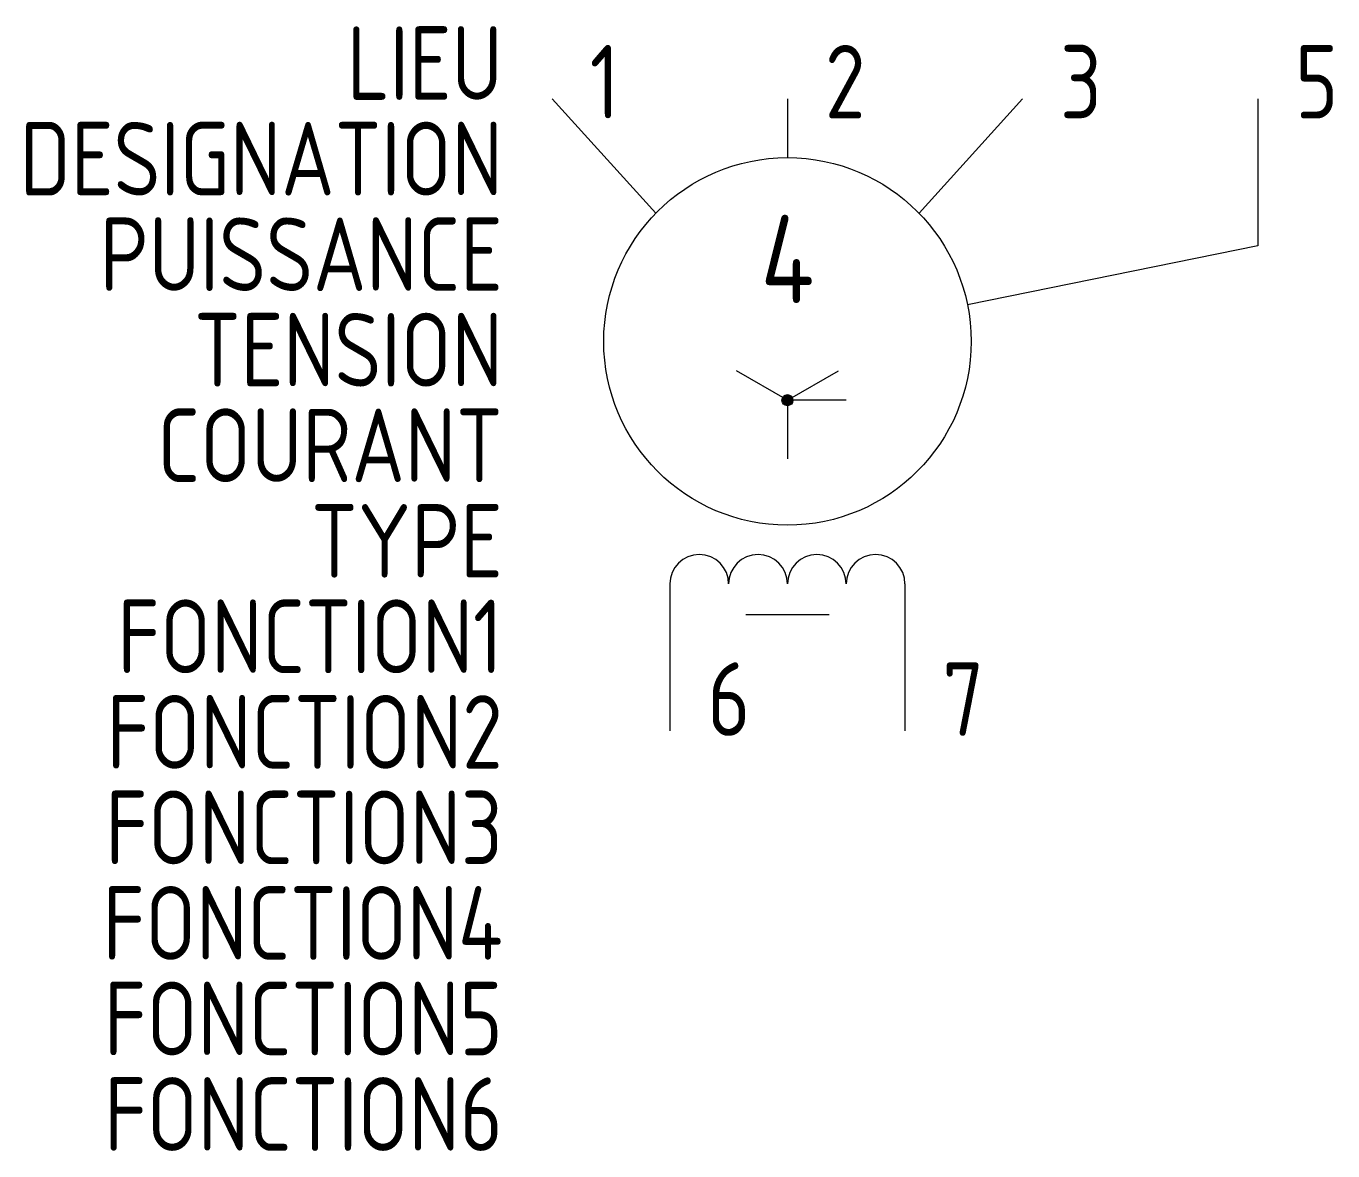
# Model space of a CAD drawing. Header units: millimetres. Extents: x -17.9 to 26.6, y -35.8 to 2.5.
import ezdxf
from ezdxf.enums import TextEntityAlignment as Align

# ---------------------------------------------------------------- set-up
doc = ezdxf.new("R2010")
doc.units = ezdxf.units.MM
for name, color, linetype in [('SYMB_FIL', 3, 'Continuous'), ('SYMB_FIL_FIN', 1, 'Continuous'), ('SYMB_TXT_CONTACT', 2, 'Continuous'), ('SYMB_TXT_NOM', 3, 'Continuous')]:
    doc.layers.add(name, color=color, linetype=linetype)
doc.styles.add('NET2_5', font='isocp.shx', dxfattribs={"width": 0.9, "height": 2.5})
doc.styles.add('NET_3', font='isocp.shx', dxfattribs={"width": 0.9, "height": 3})

msp = doc.modelspace()

# ---------------------------------------------------------------- hatches: boundary and pattern name
at = {"layer": 'SYMB_FIL'}
msp.add_hatch(color=256, dxfattribs=at).paths.add_polyline_path([(7.812, -10.25, 1), (8.188, -10.25, 1)])

# ---------------------------------------------------------------- linework, layer by layer
for p, q in [((0, 0), (3.52, -3.892)), ((8, 0), (8, -2)), ((16, 0), (12.48, -3.892)), ((24, 0), (24, -5)), ((24, -5), (14.125, -7.006)), ((4, -16.5), (4, -21.5)), ((12, -16.5), (12, -21.5))]:
    msp.add_line(p, q, dxfattribs=at)
for centre, radius in [((8, -8.25), 6.25), ((8, -10.25), 0.188)]:
    msp.add_circle(centre, radius, dxfattribs=at)
for centre in [(5, -16.5), (7, -16.5), (9, -16.5), (11, -16.5)]:
    msp.add_arc(centre, 1, 0, 180, dxfattribs=at)
at = {"layer": 'SYMB_FIL_FIN'}
for p, q in [((8, -10.25), (6.268, -9.25)), ((8, -10.25), (9.732, -9.25)), ((8, -10.25), (8, -12.25)), ((10, -10.25), (8, -10.25)), ((9.421, -17.55), (6.579, -17.55))]:
    msp.add_line(p, q, dxfattribs=at)

# ---------------------------------------------------------------- texts
at = {"layer": 'SYMB_TXT_CONTACT', "style": 'NET2_5', "width": 0.9, "flags": 8}
for tag, p, s in [('1', (1.275, -0.667), 'U'), ('2', (9.275, -0.667), 'V'), ('3', (17.275, -0.667), 'W'), ('5', (25.275, -0.667), ''), ('6', (5.275, -21.667), ''), ('7', (13.275, -21.667), '')]:
    msp.add_attdef(tag, p, s, height=2.5, dxfattribs=at)
at = {"layer": 'SYMB_TXT_CONTACT', "style": 'NET_3', "width": 0.9, "flags": 8}
msp.add_attdef('4', text='GS', height=3, dxfattribs=at).set_placement((8, -5.45), align=Align.MIDDLE_CENTER)
at = {"layer": 'SYMB_TXT_NOM', "style": 'NET2_5', "width": 0.9, "flags": 8}
for tag, text, p in [('LIEU', '', (-1.687, -0.035)), ('DESIGNATION', 'G?', (-1.687, -3.285)), ('PUISSANCE', 'KVA', (-1.687, -6.535)), ('TENSION', 'V', (-1.687, -9.785)), ('COURANT', 'A', (-1.687, -13.035)), ('TYPE', '', (-1.687, -16.285)), ('FONCTION1', '', (-1.687, -19.535)), ('FONCTION2', '', (-1.687, -22.785)), ('FONCTION3', '', (-1.687, -26.035)), ('FONCTION4', '', (-1.687, -29.285)), ('FONCTION5', '', (-1.687, -32.535)), ('FONCTION6', '', (-1.687, -35.785))]:
    msp.add_attdef(tag, text=text, height=2.5, dxfattribs=at).set_placement(p, align=Align.RIGHT)

doc.saveas('drawing.dxf')
